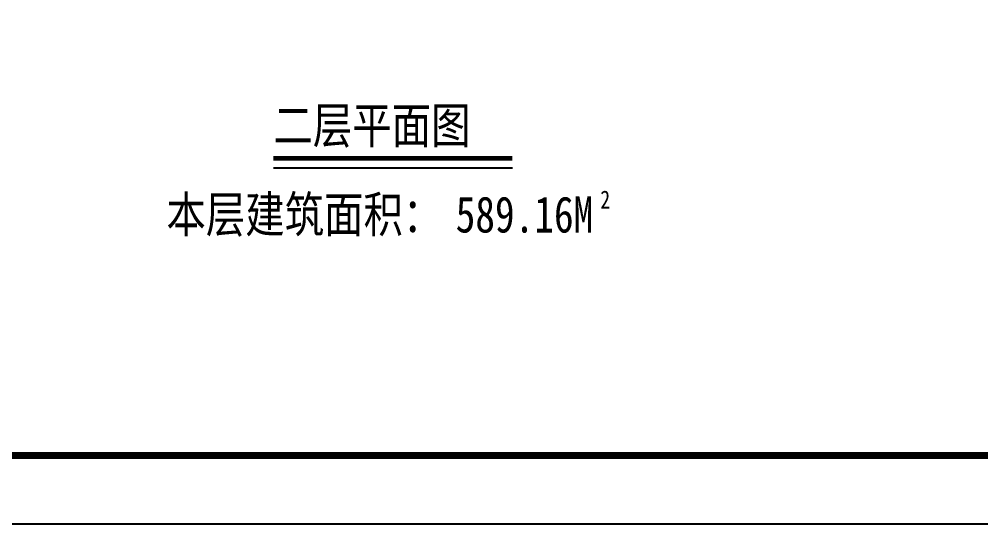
# Model space of a CAD drawing. Extents: x -6243262 to 3079315, y -2914302 to 172723.
# Drawn here: x -2473525 to -2459450, y -733350 to -725965 of the extents above; entities that cross this region are included whole.
import ezdxf

# ---------------------------------------------------------------- set-up
doc = ezdxf.new("R2010")
doc.units = 0
doc.header["$LTSCALE"] = 1000
for name, color, linetype in [('A-ANNO-IDEN', 3, 'Continuous'), ('PUB_TEXT', 7, 'Continuous'), ('PUB_TITLE', 4, 'Continuous')]:
    doc.layers.add(name, color=color, linetype=linetype)
doc.styles.add('-宋体', font='', dxfattribs={"width": 0.8})
doc.styles.get('-宋体').set_extended_font_data('SimSun')

msp = doc.modelspace()

# ---------------------------------------------------------------- linework, layer by layer
at = {"layer": 'A-ANNO-IDEN', "const_width": 70}
msp.add_lwpolyline([(-2469804.6, -728000.3), (-2466305.2, -728000.3)], dxfattribs=at)
at = {"layer": 'A-ANNO-IDEN'}
msp.add_lwpolyline([(-2469804.6, -728140.3), (-2466305.2, -728140.3)], dxfattribs=at)
at = {"layer": 'PUB_TITLE'}
msp.add_lwpolyline([(-2496182.9, -733350.5), (-2436782.9, -733350.5), (-2436782.9, -691350.5), (-2496182.9, -691350.5)], close=True, dxfattribs=at)
at = {"layer": 'PUB_TITLE', "const_width": 100}
msp.add_lwpolyline([(-2494682.9, -732350.5), (-2437782.9, -732350.5), (-2437782.9, -692350.5), (-2494682.9, -692350.5)], close=True, dxfattribs=at)

# ---------------------------------------------------------------- texts
at = {"layer": 'A-ANNO-IDEN', "color": 7, "style": '-宋体', "width": 0.8}
msp.add_text('二层平面图', height=528.69, dxfattribs=at).set_placement((-2469804.6, -727783.5))
at = {"layer": 'PUB_TEXT', "style": '-宋体', "width": 0.8}
for s, height, p in [('本层建筑面积：', 528.69, (-2471370.9, -729087.2)), ('2', 264.3, (-2465019.5, -728737.2)), ('589.16M', 528.69, (-2467136.6, -729087.2))]:
    msp.add_text(s, height=height, dxfattribs=at).set_placement(p)

doc.saveas('drawing.dxf')
